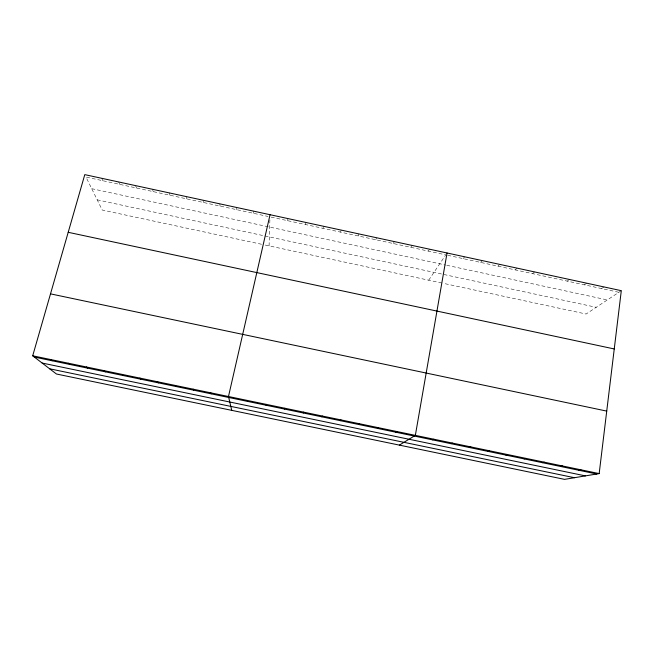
<?xml version="1.0" encoding="UTF-8"?>
<svg xmlns="http://www.w3.org/2000/svg" width="654" height="654" viewBox="0 0 654 654"><rect width="100%" height="100%" fill="white"/><g stroke="black" fill="none" stroke-linecap="round" stroke-linejoin="round"><path stroke-width="0.49" stroke-dasharray="3.27 2.45" d="M269.072 245.879L269.889 219.932M287.686 220.7L287.874 218.559M305.361 224.518L305.671 222.409M323.011 228.336L323.444 226.251M340.628 232.145L341.184 230.094M358.22 235.947L358.891 233.919M375.78 239.74L376.581 237.745M393.324 243.533L394.239 241.571M410.835 247.318L411.865 245.381M428.313 251.103L429.465 249.19M428.697 280.19L445.766 254.872L270.969 217.079M463.204 258.641L464.593 256.785M480.6 262.409L482.112 260.578M497.98 266.162L499.607 264.355M515.327 269.914L517.069 268.14M532.65 273.658L534.506 271.909M567.214 281.13L569.307 279.438M584.455 284.858L586.663 283.19M601.672 288.577L603.994 286.934M621.3 290.678L586.098 314.018L444.532 283.591M97.217 199.854L596.227 307.298M261.535 244.261L102.228 210.024L85.993 177.087L268.034 216.449M265.303 245.07L442.554 283.166M447.704 255.297L618.864 292.297M91.707 188.679L445.717 265.058M446.715 265.279L607.345 299.933M101.746 178.305L102.841 180.733M118.693 181.967L119.666 184.371M135.607 185.63L136.465 188M152.505 189.284L153.24 191.63M169.37 192.93L169.991 195.252M186.21 196.576L186.717 198.865M203.026 200.206L203.419 202.478M219.826 203.844L220.096 206.084M236.593 207.465L236.756 209.681M253.335 211.095L253.384 213.278"/><path stroke-width="0.98" d="M266.055 405.243L266.104 404.336M599.17 473.594L621.3 290.678L84.783 174.634L32.7 355.801L56.448 374.006L564.541 479.366L599.17 473.594L32.7 355.801M447.042 252.992L415.347 435.368L399.373 445.121M284.686 409.118L284.866 408.235M270.053 214.708L228.483 396.512L231.753 410.36M303.284 412.985L303.595 412.134M321.85 416.843L322.299 416.018M340.382 420.694L340.971 419.901M358.891 424.544L359.61 423.776M377.366 428.386L378.216 427.651M395.817 432.22L396.798 431.509M432.621 439.872L433.864 439.218M450.974 443.682L452.347 443.06M469.302 447.5L470.806 446.903M487.598 451.301L489.233 450.729M505.869 455.094L507.635 454.555M524.107 458.887L526.004 458.38M542.313 462.672L544.341 462.19M560.494 466.457L562.644 466M578.643 470.226L580.924 469.801M34.36 357.076L596.759 473.995M42.158 363.052L585.404 475.891M49.647 368.799L574.474 477.714M50.505 293.859L606.732 411.104M68.204 232.301L614.253 348.958M50.636 359.528L52.165 360.771M68.547 363.256L69.937 364.466M86.426 366.976L87.693 368.161M104.28 370.687L105.417 371.848M122.11 374.39L123.107 375.527M139.907 378.094L140.773 379.197M157.671 381.789L158.415 382.86M175.419 385.476L176.032 386.522M193.134 389.163L193.617 390.185M210.817 392.841L211.177 393.831M247.31 400.428L247.4 401.36"/></g></svg>
